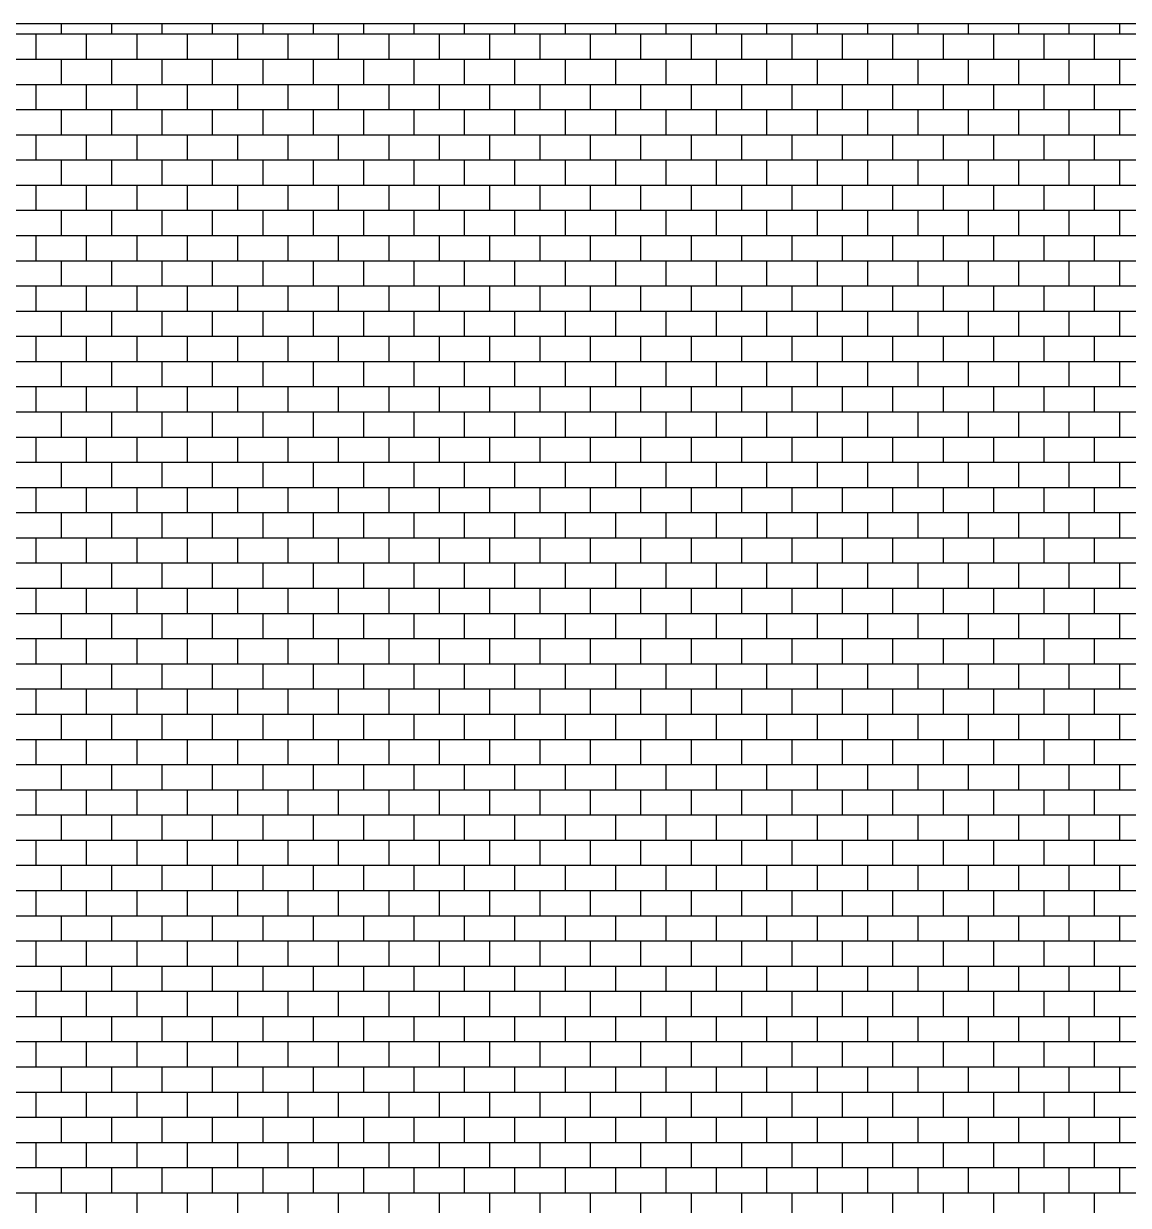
# Model space of a CAD drawing. Units: millimetres at full size, sheet at 1:200. Extents: x -75982 to 56920, y -53678 to 7447.
# Drawn here: x -9300 to 17006, y -20700 to 7447 of the extents above; entities that cross this region are included whole.
import ezdxf

# ---------------------------------------------------------------- set-up
doc = ezdxf.new("R2010")
doc.units = ezdxf.units.MM
doc.header["$LTSCALE"] = 200
doc.layers.add('0-8_門型柱部', color=7, linetype='Continuous')

msp = doc.modelspace()

# ---------------------------------------------------------------- linework, layer by layer
at = {"layer": '0-8_門型柱部'}
for p, q in [((-8400, 7200), (-8400, 7446.6)), ((-7200, 7200), (-7200, 7446.6)), ((-6000, 7200), (-6000, 7446.6)), ((-4800, 7200), (-4800, 7446.6)), ((-3600, 7200), (-3600, 7446.6)), ((-2400, 7200), (-2400, 7446.6)), ((-1200, 7200), (-1200, 7446.6)), ((0, 7200), (0, 7446.6)), ((1200, 7200), (1200, 7446.6)), ((2400, 7200), (2400, 7446.6)), ((3600, 7200), (3600, 7446.6)), ((4800, 7200), (4800, 7446.6)), ((6000, 7200), (6000, 7446.6)), ((7200, 7200), (7200, 7446.6)), ((8400, 7200), (8400, 7446.6)), ((9600, 7200), (9600, 7446.6)), ((10800, 7200), (10800, 7446.6)), ((12000, 7200), (12000, 7446.6)), ((13200, 7200), (13200, 7446.6)), ((14400, 7200), (14400, 7446.6)), ((15600, 7200), (15600, 7446.6)), ((16800, 7200), (16800, 7446.6)), ((-43987.2, 7200), (42601.7, 7200)), ((-9000, 6600), (-9000, 7200)), ((-7800, 6600), (-7800, 7200)), ((-6600, 6600), (-6600, 7200)), ((-5400, 6600), (-5400, 7200)), ((-4200, 6600), (-4200, 7200)), ((-3000, 6600), (-3000, 7200)), ((-1800, 6600), (-1800, 7200)), ((-600, 6600), (-600, 7200)), ((600, 6600), (600, 7200)), ((1800, 6600), (1800, 7200)), ((3000, 6600), (3000, 7200)), ((4200, 6600), (4200, 7200)), ((5400, 6600), (5400, 7200)), ((6600, 6600), (6600, 7200)), ((7800, 6600), (7800, 7200)), ((9000, 6600), (9000, 7200)), ((10200, 6600), (10200, 7200)), ((11400, 6600), (11400, 7200)), ((12600, 6600), (12600, 7200)), ((13800, 6600), (13800, 7200)), ((15000, 6600), (15000, 7200)), ((16200, 6600), (16200, 7200)), ((-43987.2, 6600), (42601.7, 6600)), ((-8400, 6000), (-8400, 6600)), ((-7200, 6000), (-7200, 6600)), ((-6000, 6000), (-6000, 6600)), ((-4800, 6000), (-4800, 6600)), ((-3600, 6000), (-3600, 6600)), ((-2400, 6000), (-2400, 6600)), ((-1200, 6000), (-1200, 6600)), ((0, 6000), (0, 6600)), ((1200, 6000), (1200, 6600)), ((2400, 6000), (2400, 6600)), ((3600, 6000), (3600, 6600)), ((4800, 6000), (4800, 6600)), ((6000, 6000), (6000, 6600)), ((7200, 6000), (7200, 6600)), ((8400, 6000), (8400, 6600)), ((9600, 6000), (9600, 6600)), ((10800, 6000), (10800, 6600)), ((12000, 6000), (12000, 6600)), ((13200, 6000), (13200, 6600)), ((14400, 6000), (14400, 6600)), ((15600, 6000), (15600, 6600)), ((16800, 6000), (16800, 6600)), ((-43987.2, 6000), (42601.7, 6000)), ((-9000, 5400), (-9000, 6000)), ((-7800, 5400), (-7800, 6000)), ((-6600, 5400), (-6600, 6000)), ((-5400, 5400), (-5400, 6000)), ((-4200, 5400), (-4200, 6000)), ((-3000, 5400), (-3000, 6000)), ((-1800, 5400), (-1800, 6000)), ((-600, 5400), (-600, 6000)), ((600, 5400), (600, 6000)), ((1800, 5400), (1800, 6000)), ((3000, 5400), (3000, 6000)), ((4200, 5400), (4200, 6000)), ((5400, 5400), (5400, 6000)), ((6600, 5400), (6600, 6000)), ((7800, 5400), (7800, 6000)), ((9000, 5400), (9000, 6000)), ((10200, 5400), (10200, 6000)), ((11400, 5400), (11400, 6000)), ((12600, 5400), (12600, 6000)), ((13800, 5400), (13800, 6000)), ((15000, 5400), (15000, 6000)), ((16200, 5400), (16200, 6000)), ((-43987.2, 5400), (42601.7, 5400)), ((-8400, 4800), (-8400, 5400)), ((-7200, 4800), (-7200, 5400)), ((-6000, 4800), (-6000, 5400)), ((-4800, 4800), (-4800, 5400)), ((-3600, 4800), (-3600, 5400)), ((-2400, 4800), (-2400, 5400)), ((-1200, 4800), (-1200, 5400)), ((0, 4800), (0, 5400)), ((1200, 4800), (1200, 5400)), ((2400, 4800), (2400, 5400)), ((3600, 4800), (3600, 5400)), ((4800, 4800), (4800, 5400)), ((6000, 4800), (6000, 5400)), ((7200, 4800), (7200, 5400)), ((8400, 4800), (8400, 5400)), ((9600, 4800), (9600, 5400)), ((10800, 4800), (10800, 5400)), ((12000, 4800), (12000, 5400)), ((13200, 4800), (13200, 5400)), ((14400, 4800), (14400, 5400)), ((15600, 4800), (15600, 5400)), ((16800, 4800), (16800, 5400)), ((-43987.2, 4800), (42601.7, 4800)), ((-9000, 4200), (-9000, 4800)), ((-7800, 4200), (-7800, 4800)), ((-6600, 4200), (-6600, 4800)), ((-5400, 4200), (-5400, 4800)), ((-4200, 4200), (-4200, 4800)), ((-3000, 4200), (-3000, 4800)), ((-1800, 4200), (-1800, 4800)), ((-600, 4200), (-600, 4800)), ((600, 4200), (600, 4800)), ((1800, 4200), (1800, 4800)), ((3000, 4200), (3000, 4800)), ((4200, 4200), (4200, 4800)), ((5400, 4200), (5400, 4800)), ((6600, 4200), (6600, 4800)), ((7800, 4200), (7800, 4800)), ((9000, 4200), (9000, 4800)), ((10200, 4200), (10200, 4800)), ((11400, 4200), (11400, 4800)), ((12600, 4200), (12600, 4800)), ((13800, 4200), (13800, 4800)), ((15000, 4200), (15000, 4800)), ((16200, 4200), (16200, 4800)), ((-43987.2, 4200), (42601.7, 4200)), ((-8400, 3600), (-8400, 4200)), ((-7200, 3600), (-7200, 4200)), ((-6000, 3600), (-6000, 4200)), ((-4800, 3600), (-4800, 4200)), ((-3600, 3600), (-3600, 4200)), ((-2400, 3600), (-2400, 4200)), ((-1200, 3600), (-1200, 4200)), ((0, 3600), (0, 4200)), ((1200, 3600), (1200, 4200)), ((2400, 3600), (2400, 4200)), ((3600, 3600), (3600, 4200)), ((4800, 3600), (4800, 4200)), ((6000, 3600), (6000, 4200)), ((7200, 3600), (7200, 4200)), ((8400, 3600), (8400, 4200)), ((9600, 3600), (9600, 4200)), ((10800, 3600), (10800, 4200)), ((12000, 3600), (12000, 4200)), ((13200, 3600), (13200, 4200)), ((14400, 3600), (14400, 4200)), ((15600, 3600), (15600, 4200)), ((16800, 3600), (16800, 4200)), ((-43987.2, 3600), (42601.7, 3600)), ((-9000, 3000), (-9000, 3600)), ((-7800, 3000), (-7800, 3600)), ((-6600, 3000), (-6600, 3600)), ((-5400, 3000), (-5400, 3600)), ((-4200, 3000), (-4200, 3600)), ((-3000, 3000), (-3000, 3600)), ((-1800, 3000), (-1800, 3600)), ((-600, 3000), (-600, 3600)), ((600, 3000), (600, 3600)), ((1800, 3000), (1800, 3600)), ((3000, 3000), (3000, 3600)), ((4200, 3000), (4200, 3600)), ((5400, 3000), (5400, 3600)), ((6600, 3000), (6600, 3600)), ((7800, 3000), (7800, 3600)), ((9000, 3000), (9000, 3600)), ((10200, 3000), (10200, 3600)), ((11400, 3000), (11400, 3600)), ((12600, 3000), (12600, 3600)), ((13800, 3000), (13800, 3600)), ((15000, 3000), (15000, 3600)), ((16200, 3000), (16200, 3600)), ((-43987.2, 3000), (42601.7, 3000)), ((-8400, 2400), (-8400, 3000)), ((-7200, 2400), (-7200, 3000)), ((-6000, 2400), (-6000, 3000)), ((-4800, 2400), (-4800, 3000)), ((-3600, 2400), (-3600, 3000)), ((-2400, 2400), (-2400, 3000)), ((-1200, 2400), (-1200, 3000)), ((0, 2400), (0, 3000)), ((1200, 2400), (1200, 3000)), ((2400, 2400), (2400, 3000)), ((3600, 2400), (3600, 3000)), ((4800, 2400), (4800, 3000)), ((6000, 2400), (6000, 3000)), ((7200, 2400), (7200, 3000)), ((8400, 2400), (8400, 3000)), ((9600, 2400), (9600, 3000)), ((10800, 2400), (10800, 3000)), ((12000, 2400), (12000, 3000)), ((13200, 2400), (13200, 3000)), ((14400, 2400), (14400, 3000)), ((15600, 2400), (15600, 3000)), ((16800, 2400), (16800, 3000)), ((-43987.2, 2400), (42601.7, 2400)), ((-9000, 1800), (-9000, 2400)), ((-7800, 1800), (-7800, 2400)), ((-6600, 1800), (-6600, 2400)), ((-5400, 1800), (-5400, 2400)), ((-4200, 1800), (-4200, 2400)), ((-3000, 1800), (-3000, 2400)), ((-1800, 1800), (-1800, 2400)), ((-600, 1800), (-600, 2400)), ((600, 1800), (600, 2400)), ((1800, 1800), (1800, 2400)), ((3000, 1800), (3000, 2400)), ((4200, 1800), (4200, 2400)), ((5400, 1800), (5400, 2400)), ((6600, 1800), (6600, 2400)), ((7800, 1800), (7800, 2400)), ((9000, 1800), (9000, 2400)), ((10200, 1800), (10200, 2400)), ((11400, 1800), (11400, 2400)), ((12600, 1800), (12600, 2400)), ((13800, 1800), (13800, 2400)), ((15000, 1800), (15000, 2400)), ((16200, 1800), (16200, 2400)), ((-43987.2, 1800), (42601.7, 1800)), ((-8400, 1200), (-8400, 1800)), ((-7200, 1200), (-7200, 1800)), ((-6000, 1200), (-6000, 1800)), ((-4800, 1200), (-4800, 1800)), ((-3600, 1200), (-3600, 1800)), ((-2400, 1200), (-2400, 1800)), ((-1200, 1200), (-1200, 1800)), ((0, 1200), (0, 1800)), ((1200, 1200), (1200, 1800)), ((2400, 1200), (2400, 1800)), ((3600, 1200), (3600, 1800)), ((4800, 1200), (4800, 1800)), ((6000, 1200), (6000, 1800)), ((7200, 1200), (7200, 1800)), ((8400, 1200), (8400, 1800)), ((9600, 1200), (9600, 1800)), ((10800, 1200), (10800, 1800)), ((12000, 1200), (12000, 1800)), ((13200, 1200), (13200, 1800)), ((14400, 1200), (14400, 1800)), ((15600, 1200), (15600, 1800)), ((16800, 1200), (16800, 1800)), ((-43987.2, 1200), (42601.7, 1200)), ((-9000, 600), (-9000, 1200)), ((-7800, 600), (-7800, 1200)), ((-6600, 600), (-6600, 1200)), ((-5400, 600), (-5400, 1200)), ((-4200, 600), (-4200, 1200)), ((-3000, 600), (-3000, 1200)), ((-1800, 600), (-1800, 1200)), ((-600, 600), (-600, 1200)), ((600, 600), (600, 1200)), ((1800, 600), (1800, 1200)), ((3000, 600), (3000, 1200)), ((4200, 600), (4200, 1200)), ((5400, 600), (5400, 1200)), ((6600, 600), (6600, 1200)), ((7800, 600), (7800, 1200)), ((9000, 600), (9000, 1200)), ((10200, 600), (10200, 1200)), ((11400, 600), (11400, 1200)), ((12600, 600), (12600, 1200)), ((13800, 600), (13800, 1200)), ((15000, 600), (15000, 1200)), ((16200, 600), (16200, 1200)), ((-43987.2, 600), (42601.7, 600)), ((-8400, 0), (-8400, 600)), ((-7200, 0), (-7200, 600)), ((-6000, 0), (-6000, 600)), ((-4800, 0), (-4800, 600)), ((-3600, 0), (-3600, 600)), ((-2400, 0), (-2400, 600)), ((-1200, 0), (-1200, 600)), ((0, 0), (0, 600)), ((1200, 0), (1200, 600)), ((2400, 0), (2400, 600)), ((3600, 0), (3600, 600)), ((4800, 0), (4800, 600)), ((6000, 0), (6000, 600)), ((7200, 0), (7200, 600)), ((8400, 0), (8400, 600)), ((9600, 0), (9600, 600)), ((10800, 0), (10800, 600)), ((12000, 0), (12000, 600)), ((13200, 0), (13200, 600)), ((14400, 0), (14400, 600)), ((15600, 0), (15600, 600)), ((16800, 0), (16800, 600)), ((-43987.2, 0), (42601.7, 0)), ((-9000, -600), (-9000, 0)), ((-7800, -600), (-7800, 0)), ((-6600, -600), (-6600, 0)), ((-5400, -600), (-5400, 0)), ((-4200, -600), (-4200, 0)), ((-3000, -600), (-3000, 0)), ((-1800, -600), (-1800, 0)), ((-600, -600), (-600, 0)), ((600, -600), (600, 0)), ((1800, -600), (1800, 0)), ((3000, -600), (3000, 0)), ((4200, -600), (4200, 0)), ((5400, -600), (5400, 0)), ((6600, -600), (6600, 0)), ((7800, -600), (7800, 0)), ((9000, -600), (9000, 0)), ((10200, -600), (10200, 0)), ((11400, -600), (11400, 0)), ((12600, -600), (12600, 0)), ((13800, -600), (13800, 0)), ((15000, -600), (15000, 0)), ((16200, -600), (16200, 0)), ((-43987.2, -600), (42601.7, -600)), ((-8400, -1200), (-8400, -600)), ((-7200, -1200), (-7200, -600)), ((-6000, -1200), (-6000, -600)), ((-4800, -1200), (-4800, -600)), ((-3600, -1200), (-3600, -600)), ((-2400, -1200), (-2400, -600)), ((-1200, -1200), (-1200, -600)), ((0, -1200), (0, -600)), ((1200, -1200), (1200, -600)), ((2400, -1200), (2400, -600)), ((3600, -1200), (3600, -600)), ((4800, -1200), (4800, -600)), ((6000, -1200), (6000, -600)), ((7200, -1200), (7200, -600)), ((8400, -1200), (8400, -600)), ((9600, -1200), (9600, -600)), ((10800, -1200), (10800, -600)), ((12000, -1200), (12000, -600)), ((13200, -1200), (13200, -600)), ((14400, -1200), (14400, -600)), ((15600, -1200), (15600, -600)), ((16800, -1200), (16800, -600)), ((-43987.2, -1200), (42601.7, -1200)), ((-9000, -1800), (-9000, -1200)), ((-7800, -1800), (-7800, -1200)), ((-6600, -1800), (-6600, -1200)), ((-5400, -1800), (-5400, -1200)), ((-4200, -1800), (-4200, -1200)), ((-3000, -1800), (-3000, -1200)), ((-1800, -1800), (-1800, -1200)), ((-600, -1800), (-600, -1200)), ((600, -1800), (600, -1200)), ((1800, -1800), (1800, -1200)), ((3000, -1800), (3000, -1200)), ((4200, -1800), (4200, -1200)), ((5400, -1800), (5400, -1200)), ((6600, -1800), (6600, -1200)), ((7800, -1800), (7800, -1200)), ((9000, -1800), (9000, -1200)), ((10200, -1800), (10200, -1200)), ((11400, -1800), (11400, -1200)), ((12600, -1800), (12600, -1200)), ((13800, -1800), (13800, -1200)), ((15000, -1800), (15000, -1200)), ((16200, -1800), (16200, -1200)), ((-43987.2, -1800), (42601.7, -1800)), ((-8400, -2400), (-8400, -1800)), ((-7200, -2400), (-7200, -1800)), ((-6000, -2400), (-6000, -1800)), ((-4800, -2400), (-4800, -1800)), ((-3600, -2400), (-3600, -1800)), ((-2400, -2400), (-2400, -1800)), ((-1200, -2400), (-1200, -1800)), ((0, -2400), (0, -1800)), ((1200, -2400), (1200, -1800)), ((2400, -2400), (2400, -1800)), ((3600, -2400), (3600, -1800)), ((4800, -2400), (4800, -1800)), ((6000, -2400), (6000, -1800)), ((7200, -2400), (7200, -1800)), ((8400, -2400), (8400, -1800)), ((9600, -2400), (9600, -1800)), ((10800, -2400), (10800, -1800)), ((12000, -2400), (12000, -1800)), ((13200, -2400), (13200, -1800)), ((14400, -2400), (14400, -1800)), ((15600, -2400), (15600, -1800)), ((16800, -2400), (16800, -1800)), ((-43987.2, -2400), (42601.7, -2400)), ((-9000, -3000), (-9000, -2400)), ((-7800, -3000), (-7800, -2400)), ((-6600, -3000), (-6600, -2400)), ((-5400, -3000), (-5400, -2400)), ((-4200, -3000), (-4200, -2400)), ((-3000, -3000), (-3000, -2400)), ((-1800, -3000), (-1800, -2400)), ((-600, -3000), (-600, -2400)), ((600, -3000), (600, -2400)), ((1800, -3000), (1800, -2400)), ((3000, -3000), (3000, -2400)), ((4200, -3000), (4200, -2400)), ((5400, -3000), (5400, -2400)), ((6600, -3000), (6600, -2400)), ((7800, -3000), (7800, -2400)), ((9000, -3000), (9000, -2400)), ((10200, -3000), (10200, -2400)), ((11400, -3000), (11400, -2400)), ((12600, -3000), (12600, -2400)), ((13800, -3000), (13800, -2400)), ((15000, -3000), (15000, -2400)), ((16200, -3000), (16200, -2400)), ((-43987.2, -3000), (42601.7, -3000)), ((-8400, -3600), (-8400, -3000)), ((-7200, -3600), (-7200, -3000)), ((-6000, -3600), (-6000, -3000)), ((-4800, -3600), (-4800, -3000)), ((-3600, -3600), (-3600, -3000)), ((-2400, -3600), (-2400, -3000)), ((-1200, -3600), (-1200, -3000)), ((0, -3600), (0, -3000)), ((1200, -3600), (1200, -3000)), ((2400, -3600), (2400, -3000)), ((3600, -3600), (3600, -3000)), ((4800, -3600), (4800, -3000)), ((6000, -3600), (6000, -3000)), ((7200, -3600), (7200, -3000)), ((8400, -3600), (8400, -3000)), ((9600, -3600), (9600, -3000)), ((10800, -3600), (10800, -3000)), ((12000, -3600), (12000, -3000)), ((13200, -3600), (13200, -3000)), ((14400, -3600), (14400, -3000)), ((15600, -3600), (15600, -3000)), ((16800, -3600), (16800, -3000)), ((-43987.2, -3600), (42601.7, -3600)), ((-9000, -4200), (-9000, -3600)), ((-7800, -4200), (-7800, -3600)), ((-6600, -4200), (-6600, -3600)), ((-5400, -4200), (-5400, -3600)), ((-4200, -4200), (-4200, -3600)), ((-3000, -4200), (-3000, -3600)), ((-1800, -4200), (-1800, -3600)), ((-600, -4200), (-600, -3600)), ((600, -4200), (600, -3600)), ((1800, -4200), (1800, -3600)), ((3000, -4200), (3000, -3600)), ((4200, -4200), (4200, -3600)), ((5400, -4200), (5400, -3600)), ((6600, -4200), (6600, -3600)), ((7800, -4200), (7800, -3600)), ((9000, -4200), (9000, -3600)), ((10200, -4200), (10200, -3600)), ((11400, -4200), (11400, -3600)), ((12600, -4200), (12600, -3600)), ((13800, -4200), (13800, -3600)), ((15000, -4200), (15000, -3600)), ((16200, -4200), (16200, -3600)), ((-43987.2, -4200), (42601.7, -4200)), ((-8400, -4800), (-8400, -4200)), ((-7200, -4800), (-7200, -4200)), ((-6000, -4800), (-6000, -4200)), ((-4800, -4800), (-4800, -4200)), ((-3600, -4800), (-3600, -4200)), ((-2400, -4800), (-2400, -4200)), ((-1200, -4800), (-1200, -4200)), ((0, -4800), (0, -4200)), ((1200, -4800), (1200, -4200)), ((2400, -4800), (2400, -4200)), ((3600, -4800), (3600, -4200)), ((4800, -4800), (4800, -4200)), ((6000, -4800), (6000, -4200)), ((7200, -4800), (7200, -4200)), ((8400, -4800), (8400, -4200)), ((9600, -4800), (9600, -4200)), ((10800, -4800), (10800, -4200)), ((12000, -4800), (12000, -4200)), ((13200, -4800), (13200, -4200)), ((14400, -4800), (14400, -4200)), ((15600, -4800), (15600, -4200)), ((16800, -4800), (16800, -4200)), ((-43987.2, -4800), (42601.7, -4800)), ((-9000, -5400), (-9000, -4800)), ((-7800, -5400), (-7800, -4800)), ((-6600, -5400), (-6600, -4800)), ((-5400, -5400), (-5400, -4800)), ((-4200, -5400), (-4200, -4800)), ((-3000, -5400), (-3000, -4800)), ((-1800, -5400), (-1800, -4800)), ((-600, -5400), (-600, -4800)), ((600, -5400), (600, -4800)), ((1800, -5400), (1800, -4800)), ((3000, -5400), (3000, -4800)), ((4200, -5400), (4200, -4800)), ((5400, -5400), (5400, -4800)), ((6600, -5400), (6600, -4800)), ((7800, -5400), (7800, -4800)), ((9000, -5400), (9000, -4800)), ((10200, -5400), (10200, -4800)), ((11400, -5400), (11400, -4800)), ((12600, -5400), (12600, -4800)), ((13800, -5400), (13800, -4800)), ((15000, -5400), (15000, -4800)), ((16200, -5400), (16200, -4800)), ((-43987.2, -5400), (42601.7, -5400)), ((-8400, -6000), (-8400, -5400)), ((-7200, -6000), (-7200, -5400)), ((-6000, -6000), (-6000, -5400)), ((-4800, -6000), (-4800, -5400)), ((-3600, -6000), (-3600, -5400)), ((-2400, -6000), (-2400, -5400)), ((-1200, -6000), (-1200, -5400)), ((0, -6000), (0, -5400)), ((1200, -6000), (1200, -5400)), ((2400, -6000), (2400, -5400)), ((3600, -6000), (3600, -5400)), ((4800, -6000), (4800, -5400)), ((6000, -6000), (6000, -5400)), ((7200, -6000), (7200, -5400)), ((8400, -6000), (8400, -5400)), ((9600, -6000), (9600, -5400)), ((10800, -6000), (10800, -5400)), ((12000, -6000), (12000, -5400)), ((13200, -6000), (13200, -5400)), ((14400, -6000), (14400, -5400)), ((15600, -6000), (15600, -5400)), ((16800, -6000), (16800, -5400)), ((-43987.2, -6000), (42601.7, -6000)), ((-9000, -6600), (-9000, -6000)), ((-7800, -6600), (-7800, -6000)), ((-6600, -6600), (-6600, -6000)), ((-5400, -6600), (-5400, -6000)), ((-4200, -6600), (-4200, -6000)), ((-3000, -6600), (-3000, -6000)), ((-1800, -6600), (-1800, -6000)), ((-600, -6600), (-600, -6000)), ((600, -6600), (600, -6000)), ((1800, -6600), (1800, -6000)), ((3000, -6600), (3000, -6000)), ((4200, -6600), (4200, -6000)), ((5400, -6600), (5400, -6000)), ((6600, -6600), (6600, -6000)), ((7800, -6600), (7800, -6000)), ((9000, -6600), (9000, -6000)), ((10200, -6600), (10200, -6000)), ((11400, -6600), (11400, -6000)), ((12600, -6600), (12600, -6000)), ((13800, -6600), (13800, -6000)), ((15000, -6600), (15000, -6000)), ((16200, -6600), (16200, -6000)), ((-43987.2, -6600), (42601.7, -6600)), ((-8400, -7200), (-8400, -6600)), ((-7200, -7200), (-7200, -6600)), ((-6000, -7200), (-6000, -6600)), ((-4800, -7200), (-4800, -6600)), ((-3600, -7200), (-3600, -6600)), ((-2400, -7200), (-2400, -6600)), ((-1200, -7200), (-1200, -6600)), ((0, -7200), (0, -6600)), ((1200, -7200), (1200, -6600)), ((2400, -7200), (2400, -6600)), ((3600, -7200), (3600, -6600)), ((4800, -7200), (4800, -6600)), ((6000, -7200), (6000, -6600)), ((7200, -7200), (7200, -6600)), ((8400, -7200), (8400, -6600)), ((9600, -7200), (9600, -6600)), ((10800, -7200), (10800, -6600)), ((12000, -7200), (12000, -6600)), ((13200, -7200), (13200, -6600)), ((14400, -7200), (14400, -6600)), ((15600, -7200), (15600, -6600)), ((16800, -7200), (16800, -6600)), ((-43987.2, -7200), (42601.7, -7200)), ((-9000, -7800), (-9000, -7200)), ((-7800, -7800), (-7800, -7200)), ((-6600, -7800), (-6600, -7200)), ((-5400, -7800), (-5400, -7200)), ((-4200, -7800), (-4200, -7200)), ((-3000, -7800), (-3000, -7200)), ((-1800, -7800), (-1800, -7200)), ((-600, -7800), (-600, -7200)), ((600, -7800), (600, -7200)), ((1800, -7800), (1800, -7200)), ((3000, -7800), (3000, -7200)), ((4200, -7800), (4200, -7200)), ((5400, -7800), (5400, -7200)), ((6600, -7800), (6600, -7200)), ((7800, -7800), (7800, -7200)), ((9000, -7800), (9000, -7200)), ((10200, -7800), (10200, -7200)), ((11400, -7800), (11400, -7200)), ((12600, -7800), (12600, -7200)), ((13800, -7800), (13800, -7200)), ((15000, -7800), (15000, -7200)), ((16200, -7800), (16200, -7200)), ((-43987.2, -7800), (42601.7, -7800)), ((-8400, -8400), (-8400, -7800)), ((-7200, -8400), (-7200, -7800)), ((-6000, -8400), (-6000, -7800)), ((-4800, -8400), (-4800, -7800)), ((-3600, -8400), (-3600, -7800)), ((-2400, -8400), (-2400, -7800)), ((-1200, -8400), (-1200, -7800)), ((0, -8400), (0, -7800)), ((1200, -8400), (1200, -7800)), ((2400, -8400), (2400, -7800)), ((3600, -8400), (3600, -7800)), ((4800, -8400), (4800, -7800)), ((6000, -8400), (6000, -7800)), ((7200, -8400), (7200, -7800)), ((8400, -8400), (8400, -7800)), ((9600, -8400), (9600, -7800)), ((10800, -8400), (10800, -7800)), ((12000, -8400), (12000, -7800)), ((13200, -8400), (13200, -7800)), ((14400, -8400), (14400, -7800)), ((15600, -8400), (15600, -7800)), ((16800, -8400), (16800, -7800)), ((-43987.2, -8400), (42601.7, -8400)), ((-9000, -9000), (-9000, -8400)), ((-7800, -9000), (-7800, -8400)), ((-6600, -9000), (-6600, -8400)), ((-5400, -9000), (-5400, -8400)), ((-4200, -9000), (-4200, -8400)), ((-3000, -9000), (-3000, -8400)), ((-1800, -9000), (-1800, -8400)), ((-600, -9000), (-600, -8400)), ((600, -9000), (600, -8400)), ((1800, -9000), (1800, -8400)), ((3000, -9000), (3000, -8400)), ((4200, -9000), (4200, -8400)), ((5400, -9000), (5400, -8400)), ((6600, -9000), (6600, -8400)), ((7800, -9000), (7800, -8400)), ((9000, -9000), (9000, -8400)), ((10200, -9000), (10200, -8400)), ((11400, -9000), (11400, -8400)), ((12600, -9000), (12600, -8400)), ((13800, -9000), (13800, -8400)), ((15000, -9000), (15000, -8400)), ((16200, -9000), (16200, -8400)), ((-43987.2, -9000), (42601.7, -9000)), ((-8400, -9600), (-8400, -9000)), ((-7200, -9600), (-7200, -9000)), ((-6000, -9600), (-6000, -9000)), ((-4800, -9600), (-4800, -9000)), ((-3600, -9600), (-3600, -9000)), ((-2400, -9600), (-2400, -9000)), ((-1200, -9600), (-1200, -9000)), ((0, -9600), (0, -9000)), ((1200, -9600), (1200, -9000)), ((2400, -9600), (2400, -9000)), ((3600, -9600), (3600, -9000)), ((4800, -9600), (4800, -9000)), ((6000, -9600), (6000, -9000)), ((7200, -9600), (7200, -9000)), ((8400, -9600), (8400, -9000)), ((9600, -9600), (9600, -9000)), ((10800, -9600), (10800, -9000)), ((12000, -9600), (12000, -9000)), ((13200, -9600), (13200, -9000)), ((14400, -9600), (14400, -9000)), ((15600, -9600), (15600, -9000)), ((16800, -9600), (16800, -9000)), ((-43987.2, -9600), (42601.7, -9600)), ((-9000, -10200), (-9000, -9600)), ((-7800, -10200), (-7800, -9600)), ((-6600, -10200), (-6600, -9600)), ((-5400, -10200), (-5400, -9600)), ((-4200, -10200), (-4200, -9600)), ((-3000, -10200), (-3000, -9600)), ((-1800, -10200), (-1800, -9600)), ((-600, -10200), (-600, -9600)), ((600, -10200), (600, -9600)), ((1800, -10200), (1800, -9600)), ((3000, -10200), (3000, -9600)), ((4200, -10200), (4200, -9600)), ((5400, -10200), (5400, -9600)), ((6600, -10200), (6600, -9600)), ((7800, -10200), (7800, -9600)), ((9000, -10200), (9000, -9600)), ((10200, -10200), (10200, -9600)), ((11400, -10200), (11400, -9600)), ((12600, -10200), (12600, -9600)), ((13800, -10200), (13800, -9600)), ((15000, -10200), (15000, -9600)), ((16200, -10200), (16200, -9600)), ((-43987.2, -10200), (42601.7, -10200)), ((-8400, -10800), (-8400, -10200)), ((-7200, -10800), (-7200, -10200)), ((-6000, -10800), (-6000, -10200)), ((-4800, -10800), (-4800, -10200)), ((-3600, -10800), (-3600, -10200)), ((-2400, -10800), (-2400, -10200)), ((-1200, -10800), (-1200, -10200)), ((0, -10800), (0, -10200)), ((1200, -10800), (1200, -10200)), ((2400, -10800), (2400, -10200)), ((3600, -10800), (3600, -10200)), ((4800, -10800), (4800, -10200)), ((6000, -10800), (6000, -10200)), ((7200, -10800), (7200, -10200)), ((8400, -10800), (8400, -10200)), ((9600, -10800), (9600, -10200)), ((10800, -10800), (10800, -10200)), ((12000, -10800), (12000, -10200)), ((13200, -10800), (13200, -10200)), ((14400, -10800), (14400, -10200)), ((15600, -10800), (15600, -10200)), ((16800, -10800), (16800, -10200)), ((-43987.2, -10800), (42601.7, -10800)), ((-9000, -11400), (-9000, -10800)), ((-7800, -11400), (-7800, -10800)), ((-6600, -11400), (-6600, -10800)), ((-5400, -11400), (-5400, -10800)), ((-4200, -11400), (-4200, -10800)), ((-3000, -11400), (-3000, -10800)), ((-1800, -11400), (-1800, -10800)), ((-600, -11400), (-600, -10800)), ((600, -11400), (600, -10800)), ((1800, -11400), (1800, -10800)), ((3000, -11400), (3000, -10800)), ((4200, -11400), (4200, -10800)), ((5400, -11400), (5400, -10800)), ((6600, -11400), (6600, -10800)), ((7800, -11400), (7800, -10800)), ((9000, -11400), (9000, -10800)), ((10200, -11400), (10200, -10800)), ((11400, -11400), (11400, -10800)), ((12600, -11400), (12600, -10800)), ((13800, -11400), (13800, -10800)), ((15000, -11400), (15000, -10800)), ((16200, -11400), (16200, -10800)), ((-43987.2, -11400), (42601.7, -11400)), ((-8400, -12000), (-8400, -11400)), ((-7200, -12000), (-7200, -11400)), ((-6000, -12000), (-6000, -11400)), ((-4800, -12000), (-4800, -11400)), ((-3600, -12000), (-3600, -11400)), ((-2400, -12000), (-2400, -11400)), ((-1200, -12000), (-1200, -11400)), ((0, -12000), (0, -11400)), ((1200, -12000), (1200, -11400)), ((2400, -12000), (2400, -11400)), ((3600, -12000), (3600, -11400)), ((4800, -12000), (4800, -11400)), ((6000, -12000), (6000, -11400)), ((7200, -12000), (7200, -11400)), ((8400, -12000), (8400, -11400)), ((9600, -12000), (9600, -11400)), ((10800, -12000), (10800, -11400)), ((12000, -12000), (12000, -11400)), ((13200, -12000), (13200, -11400)), ((14400, -12000), (14400, -11400)), ((15600, -12000), (15600, -11400)), ((16800, -12000), (16800, -11400)), ((-43987.2, -12000), (42601.7, -12000)), ((-9000, -12600), (-9000, -12000)), ((-7800, -12600), (-7800, -12000)), ((-6600, -12600), (-6600, -12000)), ((-5400, -12600), (-5400, -12000)), ((-4200, -12600), (-4200, -12000)), ((-3000, -12600), (-3000, -12000)), ((-1800, -12600), (-1800, -12000)), ((-600, -12600), (-600, -12000)), ((600, -12600), (600, -12000)), ((1800, -12600), (1800, -12000)), ((3000, -12600), (3000, -12000)), ((4200, -12600), (4200, -12000)), ((5400, -12600), (5400, -12000)), ((6600, -12600), (6600, -12000)), ((7800, -12600), (7800, -12000)), ((9000, -12600), (9000, -12000)), ((10200, -12600), (10200, -12000)), ((11400, -12600), (11400, -12000)), ((12600, -12600), (12600, -12000)), ((13800, -12600), (13800, -12000)), ((15000, -12600), (15000, -12000)), ((16200, -12600), (16200, -12000)), ((-43987.2, -12600), (42601.7, -12600)), ((-8400, -13200), (-8400, -12600)), ((-7200, -13200), (-7200, -12600)), ((-6000, -13200), (-6000, -12600)), ((-4800, -13200), (-4800, -12600)), ((-3600, -13200), (-3600, -12600)), ((-2400, -13200), (-2400, -12600)), ((-1200, -13200), (-1200, -12600)), ((0, -13200), (0, -12600)), ((1200, -13200), (1200, -12600)), ((2400, -13200), (2400, -12600)), ((3600, -13200), (3600, -12600)), ((4800, -13200), (4800, -12600)), ((6000, -13200), (6000, -12600)), ((7200, -13200), (7200, -12600)), ((8400, -13200), (8400, -12600)), ((9600, -13200), (9600, -12600)), ((10800, -13200), (10800, -12600)), ((12000, -13200), (12000, -12600)), ((13200, -13200), (13200, -12600)), ((14400, -13200), (14400, -12600)), ((15600, -13200), (15600, -12600)), ((16800, -13200), (16800, -12600)), ((-43987.2, -13200), (42601.7, -13200)), ((-9000, -13800), (-9000, -13200)), ((-7800, -13800), (-7800, -13200)), ((-6600, -13800), (-6600, -13200)), ((-5400, -13800), (-5400, -13200)), ((-4200, -13800), (-4200, -13200)), ((-3000, -13800), (-3000, -13200)), ((-1800, -13800), (-1800, -13200)), ((-600, -13800), (-600, -13200)), ((600, -13800), (600, -13200)), ((1800, -13800), (1800, -13200)), ((3000, -13800), (3000, -13200)), ((4200, -13800), (4200, -13200)), ((5400, -13800), (5400, -13200)), ((6600, -13800), (6600, -13200)), ((7800, -13800), (7800, -13200)), ((9000, -13800), (9000, -13200)), ((10200, -13800), (10200, -13200)), ((11400, -13800), (11400, -13200)), ((12600, -13800), (12600, -13200)), ((13800, -13800), (13800, -13200)), ((15000, -13800), (15000, -13200)), ((16200, -13800), (16200, -13200)), ((-43987.2, -13800), (42601.7, -13800)), ((-8400, -14400), (-8400, -13800)), ((-7200, -14400), (-7200, -13800)), ((-6000, -14400), (-6000, -13800)), ((-4800, -14400), (-4800, -13800)), ((-3600, -14400), (-3600, -13800)), ((-2400, -14400), (-2400, -13800)), ((-1200, -14400), (-1200, -13800)), ((0, -14400), (0, -13800)), ((1200, -14400), (1200, -13800)), ((2400, -14400), (2400, -13800)), ((3600, -14400), (3600, -13800)), ((4800, -14400), (4800, -13800)), ((6000, -14400), (6000, -13800)), ((7200, -14400), (7200, -13800)), ((8400, -14400), (8400, -13800)), ((9600, -14400), (9600, -13800)), ((10800, -14400), (10800, -13800)), ((12000, -14400), (12000, -13800)), ((13200, -14400), (13200, -13800)), ((14400, -14400), (14400, -13800)), ((15600, -14400), (15600, -13800)), ((16800, -14400), (16800, -13800)), ((-43987.2, -14400), (42601.7, -14400)), ((-9000, -15000), (-9000, -14400)), ((-7800, -15000), (-7800, -14400)), ((-6600, -15000), (-6600, -14400)), ((-5400, -15000), (-5400, -14400)), ((-4200, -15000), (-4200, -14400)), ((-3000, -15000), (-3000, -14400)), ((-1800, -15000), (-1800, -14400)), ((-600, -15000), (-600, -14400)), ((600, -15000), (600, -14400)), ((1800, -15000), (1800, -14400)), ((3000, -15000), (3000, -14400)), ((4200, -15000), (4200, -14400)), ((5400, -15000), (5400, -14400)), ((6600, -15000), (6600, -14400)), ((7800, -15000), (7800, -14400)), ((9000, -15000), (9000, -14400)), ((10200, -15000), (10200, -14400)), ((11400, -15000), (11400, -14400)), ((12600, -15000), (12600, -14400)), ((13800, -15000), (13800, -14400)), ((15000, -15000), (15000, -14400)), ((16200, -15000), (16200, -14400)), ((-43987.2, -15000), (42601.7, -15000)), ((-8400, -15600), (-8400, -15000)), ((-7200, -15600), (-7200, -15000)), ((-6000, -15600), (-6000, -15000)), ((-4800, -15600), (-4800, -15000)), ((-3600, -15600), (-3600, -15000)), ((-2400, -15600), (-2400, -15000)), ((-1200, -15600), (-1200, -15000)), ((0, -15600), (0, -15000)), ((1200, -15600), (1200, -15000)), ((2400, -15600), (2400, -15000)), ((3600, -15600), (3600, -15000)), ((4800, -15600), (4800, -15000)), ((6000, -15600), (6000, -15000)), ((7200, -15600), (7200, -15000)), ((8400, -15600), (8400, -15000)), ((9600, -15600), (9600, -15000)), ((10800, -15600), (10800, -15000)), ((12000, -15600), (12000, -15000)), ((13200, -15600), (13200, -15000)), ((14400, -15600), (14400, -15000)), ((15600, -15600), (15600, -15000)), ((16800, -15600), (16800, -15000)), ((-43987.2, -15600), (42601.7, -15600)), ((-9000, -16200), (-9000, -15600)), ((-7800, -16200), (-7800, -15600)), ((-6600, -16200), (-6600, -15600)), ((-5400, -16200), (-5400, -15600)), ((-4200, -16200), (-4200, -15600)), ((-3000, -16200), (-3000, -15600)), ((-1800, -16200), (-1800, -15600)), ((-600, -16200), (-600, -15600)), ((600, -16200), (600, -15600)), ((1800, -16200), (1800, -15600)), ((3000, -16200), (3000, -15600)), ((4200, -16200), (4200, -15600)), ((5400, -16200), (5400, -15600)), ((6600, -16200), (6600, -15600)), ((7800, -16200), (7800, -15600)), ((9000, -16200), (9000, -15600)), ((10200, -16200), (10200, -15600)), ((11400, -16200), (11400, -15600)), ((12600, -16200), (12600, -15600)), ((13800, -16200), (13800, -15600)), ((15000, -16200), (15000, -15600)), ((16200, -16200), (16200, -15600)), ((-43987.2, -16200), (42601.7, -16200)), ((-8400, -16800), (-8400, -16200)), ((-7200, -16800), (-7200, -16200)), ((-6000, -16800), (-6000, -16200)), ((-4800, -16800), (-4800, -16200)), ((-3600, -16800), (-3600, -16200)), ((-2400, -16800), (-2400, -16200)), ((-1200, -16800), (-1200, -16200)), ((0, -16800), (0, -16200)), ((1200, -16800), (1200, -16200)), ((2400, -16800), (2400, -16200)), ((3600, -16800), (3600, -16200)), ((4800, -16800), (4800, -16200)), ((6000, -16800), (6000, -16200)), ((7200, -16800), (7200, -16200)), ((8400, -16800), (8400, -16200)), ((9600, -16800), (9600, -16200)), ((10800, -16800), (10800, -16200)), ((12000, -16800), (12000, -16200)), ((13200, -16800), (13200, -16200)), ((14400, -16800), (14400, -16200)), ((15600, -16800), (15600, -16200)), ((16800, -16800), (16800, -16200)), ((-43987.2, -16800), (42601.7, -16800)), ((-9000, -17400), (-9000, -16800)), ((-7800, -17400), (-7800, -16800)), ((-6600, -17400), (-6600, -16800)), ((-5400, -17400), (-5400, -16800)), ((-4200, -17400), (-4200, -16800)), ((-3000, -17400), (-3000, -16800)), ((-1800, -17400), (-1800, -16800)), ((-600, -17400), (-600, -16800)), ((600, -17400), (600, -16800)), ((1800, -17400), (1800, -16800)), ((3000, -17400), (3000, -16800)), ((4200, -17400), (4200, -16800)), ((5400, -17400), (5400, -16800)), ((6600, -17400), (6600, -16800)), ((7800, -17400), (7800, -16800)), ((9000, -17400), (9000, -16800)), ((10200, -17400), (10200, -16800)), ((11400, -17400), (11400, -16800)), ((12600, -17400), (12600, -16800)), ((13800, -17400), (13800, -16800)), ((15000, -17400), (15000, -16800)), ((16200, -17400), (16200, -16800)), ((-43987.2, -17400), (42601.7, -17400)), ((-8400, -18000), (-8400, -17400)), ((-7200, -18000), (-7200, -17400)), ((-6000, -18000), (-6000, -17400)), ((-4800, -18000), (-4800, -17400)), ((-3600, -18000), (-3600, -17400)), ((-2400, -18000), (-2400, -17400)), ((-1200, -18000), (-1200, -17400)), ((0, -18000), (0, -17400)), ((1200, -18000), (1200, -17400)), ((2400, -18000), (2400, -17400)), ((3600, -18000), (3600, -17400)), ((4800, -18000), (4800, -17400)), ((6000, -18000), (6000, -17400)), ((7200, -18000), (7200, -17400)), ((8400, -18000), (8400, -17400)), ((9600, -18000), (9600, -17400)), ((10800, -18000), (10800, -17400)), ((12000, -18000), (12000, -17400)), ((13200, -18000), (13200, -17400)), ((14400, -18000), (14400, -17400)), ((15600, -18000), (15600, -17400)), ((16800, -18000), (16800, -17400)), ((-43987.2, -18000), (42601.7, -18000)), ((-9000, -18600), (-9000, -18000)), ((-7800, -18600), (-7800, -18000)), ((-6600, -18600), (-6600, -18000)), ((-5400, -18600), (-5400, -18000)), ((-4200, -18600), (-4200, -18000)), ((-3000, -18600), (-3000, -18000)), ((-1800, -18600), (-1800, -18000)), ((-600, -18600), (-600, -18000)), ((600, -18600), (600, -18000)), ((1800, -18600), (1800, -18000)), ((3000, -18600), (3000, -18000)), ((4200, -18600), (4200, -18000)), ((5400, -18600), (5400, -18000)), ((6600, -18600), (6600, -18000)), ((7800, -18600), (7800, -18000)), ((9000, -18600), (9000, -18000)), ((10200, -18600), (10200, -18000)), ((11400, -18600), (11400, -18000)), ((12600, -18600), (12600, -18000)), ((13800, -18600), (13800, -18000)), ((15000, -18600), (15000, -18000)), ((16200, -18600), (16200, -18000)), ((-43987.2, -18600), (42601.7, -18600)), ((-8400, -19200), (-8400, -18600)), ((-7200, -19200), (-7200, -18600)), ((-6000, -19200), (-6000, -18600)), ((-4800, -19200), (-4800, -18600)), ((-3600, -19200), (-3600, -18600)), ((-2400, -19200), (-2400, -18600)), ((-1200, -19200), (-1200, -18600)), ((0, -19200), (0, -18600)), ((1200, -19200), (1200, -18600)), ((2400, -19200), (2400, -18600)), ((3600, -19200), (3600, -18600)), ((4800, -19200), (4800, -18600)), ((6000, -19200), (6000, -18600)), ((7200, -19200), (7200, -18600)), ((8400, -19200), (8400, -18600)), ((9600, -19200), (9600, -18600)), ((10800, -19200), (10800, -18600)), ((12000, -19200), (12000, -18600)), ((13200, -19200), (13200, -18600)), ((14400, -19200), (14400, -18600)), ((15600, -19200), (15600, -18600)), ((16800, -19200), (16800, -18600)), ((-43987.2, -19200), (42601.7, -19200)), ((-9000, -19800), (-9000, -19200)), ((-7800, -19800), (-7800, -19200)), ((-6600, -19800), (-6600, -19200)), ((-5400, -19800), (-5400, -19200)), ((-4200, -19800), (-4200, -19200)), ((-3000, -19800), (-3000, -19200)), ((-1800, -19800), (-1800, -19200)), ((-600, -19800), (-600, -19200)), ((600, -19800), (600, -19200)), ((1800, -19800), (1800, -19200)), ((3000, -19800), (3000, -19200)), ((4200, -19800), (4200, -19200)), ((5400, -19800), (5400, -19200)), ((6600, -19800), (6600, -19200)), ((7800, -19800), (7800, -19200)), ((9000, -19800), (9000, -19200)), ((10200, -19800), (10200, -19200)), ((11400, -19800), (11400, -19200)), ((12600, -19800), (12600, -19200)), ((13800, -19800), (13800, -19200)), ((15000, -19800), (15000, -19200)), ((16200, -19800), (16200, -19200)), ((-43987.2, -19800), (42601.7, -19800)), ((-8400, -20400), (-8400, -19800)), ((-7200, -20400), (-7200, -19800)), ((-6000, -20400), (-6000, -19800)), ((-4800, -20400), (-4800, -19800)), ((-3600, -20400), (-3600, -19800)), ((-2400, -20400), (-2400, -19800)), ((-1200, -20400), (-1200, -19800)), ((0, -20400), (0, -19800)), ((1200, -20400), (1200, -19800)), ((2400, -20400), (2400, -19800)), ((3600, -20400), (3600, -19800)), ((4800, -20400), (4800, -19800)), ((6000, -20400), (6000, -19800)), ((7200, -20400), (7200, -19800)), ((8400, -20400), (8400, -19800)), ((9600, -20400), (9600, -19800)), ((10800, -20400), (10800, -19800)), ((12000, -20400), (12000, -19800)), ((13200, -20400), (13200, -19800)), ((14400, -20400), (14400, -19800)), ((15600, -20400), (15600, -19800)), ((16800, -20400), (16800, -19800)), ((-43987.2, -20400), (42601.7, -20400)), ((-9000, -21000), (-9000, -20400)), ((-7800, -21000), (-7800, -20400)), ((-6600, -21000), (-6600, -20400)), ((-5400, -21000), (-5400, -20400)), ((-4200, -21000), (-4200, -20400)), ((-3000, -21000), (-3000, -20400)), ((-1800, -21000), (-1800, -20400)), ((-600, -21000), (-600, -20400)), ((600, -21000), (600, -20400)), ((1800, -21000), (1800, -20400)), ((3000, -21000), (3000, -20400)), ((4200, -21000), (4200, -20400)), ((5400, -21000), (5400, -20400)), ((6600, -21000), (6600, -20400)), ((7800, -21000), (7800, -20400)), ((9000, -21000), (9000, -20400)), ((10200, -21000), (10200, -20400)), ((11400, -21000), (11400, -20400)), ((12600, -21000), (12600, -20400)), ((13800, -21000), (13800, -20400)), ((15000, -21000), (15000, -20400)), ((16200, -21000), (16200, -20400))]:
    msp.add_line(p, q, dxfattribs=at)
msp.add_lwpolyline([(-43987.2, 7446.6), (42601.7, 7446.6), (42601.7, -44506.7), (-43987.2, -44506.7)], close=True, dxfattribs=at)

doc.saveas('drawing.dxf')
